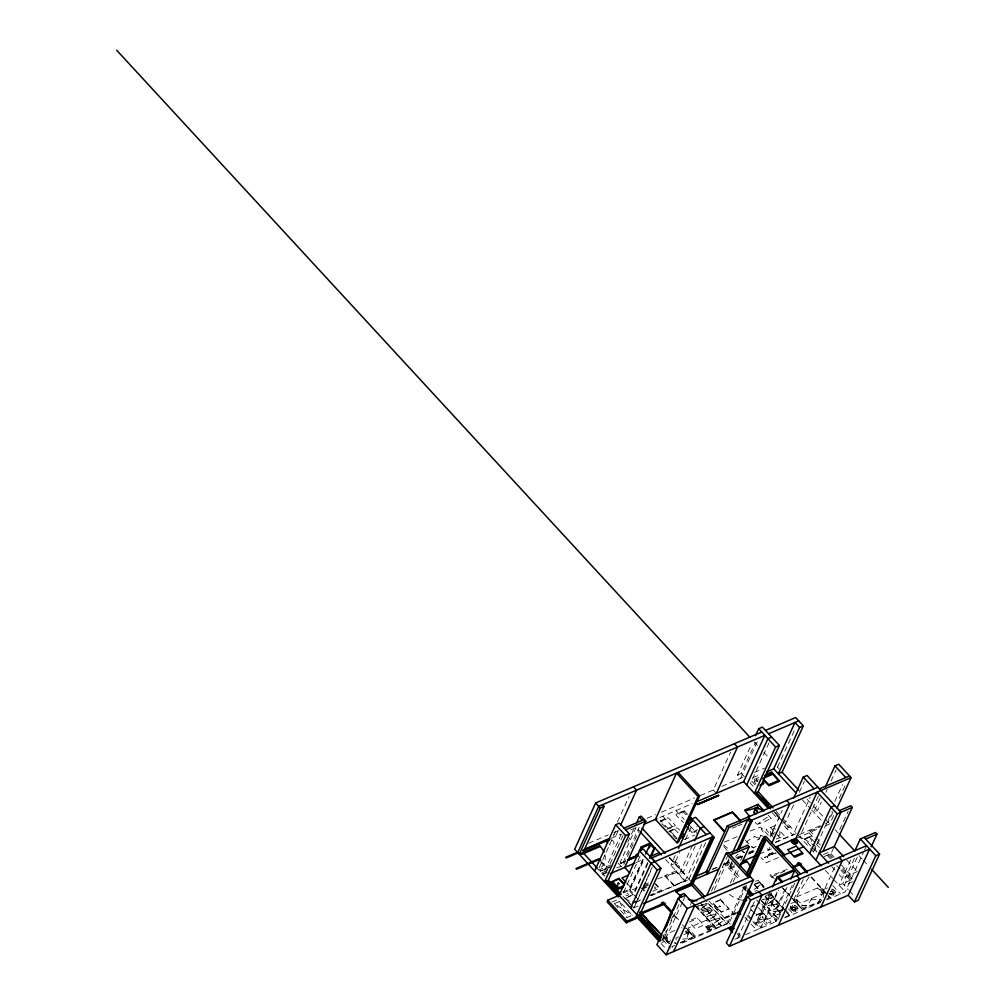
<?xml version="1.0" encoding="UTF-8"?>
<svg xmlns="http://www.w3.org/2000/svg" width="1005" height="1005" viewBox="0 0 1005 1005"><rect width="100%" height="100%" fill="white"/><g stroke="black" fill="none" stroke-linecap="round" stroke-linejoin="round"><path stroke-width="0.75" stroke-dasharray="5 3.75" d="M767.908 855.582L768.85 855.519M756.288 779.39L756.991 779.478L756.288 779.227M763.021 917.251L762.242 916.899M767.644 856.436L767.72 857.617L767.933 856.31M762.192 917.1L762.757 917.364M720.057 906.158C718.211 906.158 721.163 907.44 719.58 905.894M620.851 863.207L625.123 861.335M753.574 847.969L756.036 846.311M762.066 916.975L763.034 917.125M747.004 842.793L747.444 840.934L754.491 836.587M705.698 926.912L709.455 928.055M706.477 927.163L705.673 926.861M664.242 934.06L663.35 937.037L669.054 943.268M754.19 781.463L758.8 779.679M617.535 821.889L629.004 796.638M599.03 867.981L616.869 828.723M618.05 830.846L615.5 836.462L613.452 834.225M607.221 872.604L602.987 874.413L621.479 833.748M623.012 835.419L604.533 876.084L598.39 869.388M627.811 842.19L633.552 829.565M636.077 827.354L620.135 862.416L623.201 865.757M616.731 867.529L621.316 866.574L639.167 827.303M623.841 864.363L639.155 830.708M640.059 856.084L622.183 895.342L620.952 893.998M622.773 892.051L629.256 889.274L643.301 858.433M623.653 892.842L629.067 890.518L643.125 859.677M630.022 890.116L644.067 859.275M647.609 862.466L632.911 894.701L629.067 890.518M647.911 863.458L633.854 894.299L624.783 898.181M631.215 905.203L633.703 907.904L652.232 867.252M633.979 907.779L651.868 868.534M675.272 855.381L670.787 865.192L674.518 863.597L679.631 852.391M685.397 839.765L691.792 825.746M700.309 795.545L713.286 790.005L730.585 752.117M692.684 844.954L679.242 874.4L682.96 872.805L695.184 846.147M685.159 880.845L701.817 844.388M705.585 842.78L688.928 879.224L650.75 895.581M661.943 940.253L666.428 930.454M670.913 920.643L673.953 913.407M757.255 741.853L740.572 778.335L737.507 775.006L751.614 744.127M661.642 940.303L662.898 939.763L679.556 903.332M682.382 902.201L664.443 941.434L661.918 942.514M683.023 900.807L685.586 895.204M737.507 775.006L741.263 773.385L755.383 742.519M690.46 904.714L691.754 901.912M769.101 742.708L750.471 783.398L754.315 787.556M711.452 891.159L727.507 856.122M714.279 890.028L729.693 856.398M728.801 859.112L726.879 863.32L740.61 878.257M729.102 860.192L726.527 865.795L738.725 879.061M729.705 862.19L728.411 864.991L722.495 867.529M732.055 861.298L728.839 868.307L735.296 865.544M731.879 862.453L729.957 866.662L734.24 864.828M730.723 867.491L732.645 863.295M777.506 767.192L794.867 729.303M730.334 883.068L737.394 867.654M740.61 860.644L744.466 852.227M733.148 881.938L738.298 870.732M743.976 887.402L727.256 923.834L704.945 899.538M746.514 885.191L729.14 923.03L679.091 944.499M770.018 836.951L782.242 810.306M769.88 847.303L768.586 850.104L765.509 846.763M793.535 804.93L785.81 821.763L782.041 823.371L792.819 835.067L810.218 797.204M799.339 792.304L804.49 781.086M737.683 938.054L755.069 900.229M770.534 891.083L755.71 923.306L772.694 916.02L786.237 886.598M769.541 894.877L756.665 922.904L761.275 927.929L778.687 890.103M771.601 892.917L757.431 923.746L773.461 916.862L787.003 887.44M818.359 796.136L799.653 836.801L803.096 838.647L812.141 836.097L802.731 840.142M777.091 891.912L760.333 928.331L747.431 914.349M820.155 798.133L813.698 812.153L817.454 810.545L821.336 802.128M825.846 792.304L827.14 789.503M831.009 781.086L836.173 769.868M775.433 921.861L792.845 884.036M777.958 919.65L794.729 883.219M834.803 801.4L842.554 784.578M813.51 851.838L832.228 811.173M832.756 812.404L828.233 822.228L824.464 823.836M839.213 798.385L846.311 782.958M825.532 825.708L829.766 823.899L834.288 814.075M839.765 829.577L848.17 811.349M833.71 847.705L830.959 853.672L822.492 857.303M817.856 903.646L834.665 867.215M850.695 859.916L838.999 885.229L852.818 879.3L841.26 866.75M854.464 858.295L842.768 883.609L848.27 889.588M857.265 857.252L844.313 885.279L854.2 881.033M826.474 899.94L845.167 891.912L863.948 851.285M864.589 849.878L866.536 845.682M793.623 899.839L803.498 879.074M754.403 780.043L755.082 780.345M676.239 839.1L669.619 831.524M643.049 887.93L643.213 887.98A1.533 1.068 20.1 0 0 643.715 887.892L644.959 887.39L643.891 888.081A1.533 1.068 20.1 0 1 643.376 888.169L643.225 887.654M697.256 829.728A48.265 33.655 20.2 0 0 693.915 831.512L694.028 831.851A1.784 1.244 20.1 0 1 694.342 832.127M790.558 896.51L802.367 909.349L796.061 902.716A14.673 10.226 20.3 0 1 794.076 900.367L810.193 875.091M757.506 781.513L756.589 781.149L757.531 781.224M654.557 887.792L654.506 887.114M793.02 907.578L794.905 905.518M830.708 891.41L832.592 889.337M793.51 910.97L794.842 909.588M831.21 894.789L832.542 893.407M760.823 835.457L758.989 839.25L755.999 839.627M602.987 874.413L606.518 871.825M714.228 906.611L715.924 906.824M765.282 896.435L768.586 894.061M709.04 928.092L711.54 926.346M687.546 814.176L684.204 810.947L686.83 814.553M768.285 815.281L771.338 818.56A3.555 2.475 20.2 0 1 767.054 817.404L758.373 823.371L759.34 823.711L771.237 818.623M668.74 831.499L675.121 828.057A1.784 1.244 20.1 0 0 675.461 828.359M697.018 830.808L694.468 832.203M666.704 829.339L674.016 826.851A1.784 1.244 20.1 0 1 673.752 826.462L673.4 826.336A48.253 33.655 20.1 0 0 667.119 828.673L659.569 821.449L665.9 818.02A1.784 1.244 20.1 0 0 666.265 818.346L666.566 818.183M666.943 817.982L668.564 818.045L675.121 825.168M676.151 827.994L677.609 827.957L679.707 830.168M693.35 832.228L691.729 832.153M714.304 906.686L715.007 906.686M684.229 811.387L684.016 811.487A48.165 33.567 20 0 1 677.684 813.849M772.518 877.177L772.43 877.566A2.663 1.859 20.2 0 1 770.194 875.619A1.52 1.055 20.2 0 1 771.312 874.451A3.48 2.425 20.2 0 1 772.719 874.727A1.344 0.942 20.2 0 0 774.214 874.564A5.929 4.133 20.2 0 1 776.714 873.546L788.711 868.722M715.321 906.447L714.542 906.95M759.34 823.711L757.079 824.276L754.516 821.763M732.444 828.208L736.489 826.487M737.833 825.909L741.866 824.175M724.542 842.052L738.009 836.286M750.107 831.11L760.421 827.027L769.579 836.575L770.521 836.173M779.428 818.384L776.777 815.507L782.279 821.487M775.043 825.67L765.998 829.54L774.302 838.559M636.906 887.867L632.748 889.651L626.881 883.257M643.853 884.89L649.406 882.503M657.747 878.935L664.694 875.971M643.238 886.31L648.527 884.048M648.765 884.978L642.233 887.779L644.858 890.631M611.831 902.101L619.934 898.633M643.1 888.709L647.019 887.026M770.609 834.552L776.262 832.127M786.664 828.384L790.433 826.776M630.399 904.299L625.298 898.319L633.803 894.676L636.492 897.603M614.281 903.633L619.532 901.372L632.271 915.279L627.019 917.527L614.281 903.633L632.271 915.279M753.009 847.328L751.351 846.725A29.032 20.226 20.2 0 0 753.662 847.554L753.951 847.969M652.722 891.272L659.255 888.47L654.858 883.671M776.363 839.075L784.264 835.695L779.654 830.683M735.987 857.805L743.147 854.753M748.863 852.303L754.579 849.841M649.594 895.254L661.491 890.154L655.737 883.872M737.532 858.119L743.11 855.72M748.7 853.333L755.672 850.343M632.107 903.57L640.713 899.877M711.967 869.363L717.721 866.888M723.474 864.426L729.241 861.951M737.871 858.257L742.192 856.398M749.391 853.32L755.157 850.858M775.307 842.215L792.581 834.816M635.813 902.327L639.695 900.668L637.748 898.545M651.114 895.769L687.269 880.28M712.872 869.312L717.193 867.466M724.115 864.501L730.585 861.725M736.891 859.024L742.62 856.574M748.336 854.124L755.496 851.059M775.571 842.454L796.576 833.459M799.528 834.514L820.306 825.62M810.181 831.122L822.04 826.047M633.703 907.904L638.213 905.97M759.541 853.986L771.463 848.873M795.897 838.409L819.012 828.497M734.605 866.888L730.472 868.659L729.781 867.905M810.771 846.009L804.389 839.087L809.628 836.838L814.942 842.617M775.684 852.994L764.215 857.592L775.119 852.83A8.844 6.156 20.2 0 0 767.569 856.059M778.36 857.567L765.936 862.893L761.124 857.68M755.358 881.435L758.185 880.217L764.227 886.787M697.784 907.477L698.978 908.771L696.905 906.523M754.064 884.312L759.73 881.888M772.192 876.548L787.392 870.029M823.51 854.539L829.427 852.001L834.112 857.102M760.082 882.277L753.989 884.89L754.856 884.513M720.284 900.053L713.11 903.131L721.263 912L728.437 908.935M762.242 886.083L763.938 887.93L760.999 884.727M714.467 906.874L715.158 906.271M715.547 908.043L719.869 906.497L715.849 908.369M691.277 920.002L696.942 917.565L703.864 925.115L695.36 928.758L690.121 923.042M717.746 908.608L718.537 909.663M716.841 909.462L717.922 908.997M717.846 909.198L717.08 909.726M689.216 922.05L697.709 918.407M705.648 916.56L716.64 928.017M705.899 916.836L696.842 907.502M674.744 930.517L665.31 934.562A11.294 7.889 20.2 0 0 670.574 940.291M663.928 937.678L666.428 936.597M664.707 938.519L667.031 937.527M678.589 936.861L675.863 938.029A15.716 10.98 20.2 0 1 676.29 940.617M684.016 934.524L686.742 933.356A11.294 7.889 20.2 0 0 685.837 931.61M724.203 917.64L735.673 912.716M724.53 917.992L737.733 912.326M724.969 918.47L736.188 913.658M774.327 898.696L789.201 915.404M774.679 899.086L769.956 893.42M713.965 925.844L712.771 924.55M680.435 942.451L692.784 937.15A13.555 9.472 20.2 0 0 686.465 930.266M672.081 946.572L674.807 945.404M680.234 943.079L694.543 936.936M715.686 928.419L726.665 923.708L706.666 901.937M857.378 871.586L842.316 878.056L839.162 874.639M758.461 907.641L762.632 912.339L756.175 914.965L756.765 915.731L763.247 912.955M794.201 900.467L796.701 899.4M819.251 889.714L822.404 888.37M794.98 901.322L797.304 900.329M820.218 890.493L823.183 889.211M791.035 903.482L795.068 901.749L802.769 910.115M827.379 887.88L823.334 889.613L825.356 891.812M821.123 891.184L822.341 890.656A13.542 9.434 20.3 0 1 825.331 892.829M821.776 900.493L803.862 908.181A13.542 9.447 20.3 0 1 799.628 904.739L797.543 903.922A18.831 13.128 20.3 0 1 796.89 899.689M802.153 909.45L821.072 901.334M826.826 898.859L830.419 897.314L831.034 897.98M784.943 917.238L790.156 914.99M734.856 939.273L741.464 936.434L738.386 933.08M745.584 934.675L777.317 921.045L761.401 903.734M784.855 917.804L820.721 902.415M588.666 843.283L608.239 834.916M613.879 832.504L618.201 830.658M647.006 818.334L655.649 814.64M661.416 812.178L694.556 798.008M721.904 786.312L742.456 777.531M754.366 772.43L764.403 768.147M611.254 838.27L621.203 834.024M630.725 829.954L636.253 827.58L639.394 831.009M659.82 817.505L692.332 803.611M752.946 777.682L759.881 774.729M758.838 777.493L751.313 780.709L755.245 784.98M610.801 864.928L599.608 869.714L603.653 874.124M609.784 866.838L599.922 871.059L607.56 869.463M600.776 870.996L611.97 866.197M623.854 862.114L620.952 863.308M602.309 872.667L607.899 870.267M684.292 839.615L694.857 835.105M636.24 862.504L643.439 859.426M660.499 821.55L660.549 821.525A48.177 33.58 20 0 0 666.378 818.686M669.481 831.663L669.757 831.55A48.19 33.592 20 0 0 675.586 828.71M757.28 839.979L758.976 839.351M676.503 813.887L675.925 814.967L683.4 822.454M676.943 813.749L677.609 813.874M674.581 826.286L675.197 825.268M684.342 810.859L677.031 813.284A1.784 1.244 20.1 0 1 677.282 813.635M829.741 894.111L831.638 893.571M792.053 910.291L793.937 909.751M632.245 901.9L639.18 900.543L637.384 898.583M793.573 907.528L797.091 906.849M831.261 891.347L834.778 890.669M757.368 890.342L754.994 891.259M783.096 909.889L773.636 911.422L782.078 910.593M780.847 914.198L776.79 914.852L781.174 914.676M710.196 930.09L710.46 930.693L709.115 927.778M811.135 899.814L821.449 899.312M682.596 939.085L687.031 938.871A16.042 11.206 20.2 0 0 688.262 932.665L685.699 931.421M828.723 893.219L830.633 893.194M791.023 909.399L792.97 909.387M763.109 836.16L760.458 835.318M720.309 906.535L719.341 906.309L719.806 906.786M775.395 853.119L776.249 853.32M723.625 845.004L730.095 850.331M790.433 908.445L792.631 909.085M794.427 907.766L798.045 908.872M832.09 891.586L835.733 892.691M759.177 838.157L754.114 836.449M669.355 941.949L667.257 941.132A18.844 13.166 20.2 0 1 666.629 936.886M821.738 892.49L824.163 893.382M685.862 932.112L688.274 933.004M756.137 915.053L762.619 912.251L766.853 917.213L760.823 919.801L756.765 915.731M742.62 851.788L744.517 852.592L741.59 850.783M821.588 891.799L824.138 893.043M804.389 839.087L818.535 848.207M677.684 863.446L674.782 861.549L679.807 867.014M790.269 907.276L792.392 908.696M625.298 898.319L630.864 902.163M832.818 892.252L835.092 894.224M795.131 908.42L797.392 910.404M764.252 914.11L763.662 913.897A22.412 15.628 20.3 0 0 757.858 916.384L757.858 916.862M762.481 828.849L761.124 829.062L764.843 834.414M755.069 913.834L751.853 910.48A4.397 3.065 20.2 0 1 751.275 907.05A4.523 3.153 20.2 0 1 755.031 905.781M669.393 943.708L665.787 939.914A14.673 10.251 20.2 0 1 663.803 937.565A20.087 14.045 20.2 0 0 662.923 936.497M754.24 741.954L757.431 745.409M763.8 752.33L769.114 758.097M777.305 766.978L779.227 769.064M807.065 799.264L812.266 804.905M813.296 806.035L824.314 817.982M825.293 819.037L829.766 823.899M834.992 829.565L838.132 832.969M859.036 855.657L862.177 859.049M863.22 860.192L868.446 865.858M802.266 799.741L810.583 808.774M811.613 809.892L822.505 821.713M846.876 860.192L856.335 870.456M809.414 830.281L815.055 836.411M816.085 837.529L821.211 843.095M841.461 865.079L853.019 877.616M829.703 854.212L832.856 857.629M809.075 832.768L816.248 840.557M817.279 841.675L820.356 845.017M828.447 854.753L831.6 858.17M842.102 869.576L851.562 879.84M827.19 855.293L830.344 858.71M836.65 865.556L839.803 868.973M840.846 870.116L850.305 880.38M816.01 843.773L821.324 849.539M831.813 866.649L834.954 870.079M811.839 847.165L816.098 851.788M741.263 773.385L744.341 776.727M776.237 811.362L781.551 817.14M782.619 818.296L795.608 832.391M798.121 835.13L809.59 847.579M810.545 848.609L816.274 854.84M849.263 890.656L854.225 896.045M775.27 812.455L780.558 818.196M781.614 819.339L789.013 827.379M773.021 810.721L780.269 818.598M784.403 823.082L788.548 827.58M772.468 812.97L778.85 819.904M825.356 870.393L832.705 878.383M833.748 879.526L845.167 891.912M832.756 885.568L840.456 893.935M770.521 827.605L776.061 833.622M776.978 834.615L779.742 837.63M811.085 877.403L829.778 897.591M713.286 790.005L716.351 793.334M745.308 840.155L749.253 844.439M771.35 875.631L774.239 878.759M782.393 887.641L789.541 895.405M789.842 895.681L784.114 889.84A8.932 6.218 20.2 0 0 782.757 888.533M788.536 908.935L793.347 914.161M770.458 893.558L783.938 908.219M784.968 909.349L790.52 915.379M759.818 882.39L763.875 886.799M759.466 882.541L763.712 887.151M770.081 894.086L789.553 915.254M727.105 850.343L722.771 845.519M754.818 884.802L759.064 889.425M765.433 896.347L783.473 915.982M754.391 884.99L758.637 889.613M764.993 896.535L780.923 913.859M761.564 900.518L779.189 919.701M761.149 900.606L778.146 919.098M676.001 810.595L684.191 819.502M690.322 826.173L697.495 833.974M744.981 885.87L747.042 888.106M744.039 886.284L746.125 888.546M756.551 899.89L776.375 921.447M743.336 886.938L746.326 890.204M742.582 887.252L746.577 891.611M689.794 830.055L691.641 832.065M662.81 816.236L678.149 832.931M746.929 915.241L759.353 928.758M744.919 917.276L750.207 923.042M751.263 924.198L756.564 929.952M720.07 898.885L733.587 913.608M669.732 857.579L684.744 873.973L669.544 857.654M669.38 857.943L690.699 881.146M709.141 901.246L732.218 926.384M737.13 933.62L740.208 936.974M665.549 859.501L685.385 881.096M721.778 925.806L720.912 926.183M700.648 903.118L721.439 925.768M701.251 904.437L721 925.944M695.246 905.241L716.289 928.168M694.643 905.505L715.924 928.695M666.227 875.129L665.398 875.481M665.461 876.574L674.053 885.945M687.458 929.223L695.159 937.615M673.162 914.738L678.4 920.329M682.458 924.864L693.89 937.213M618.238 863.22L621.316 866.574M640.6 887.44L644.444 891.636M629.256 889.274L636.781 897.49M601.631 861.8L606.279 866.863M600.651 861.875L605.525 867.189M664.795 938.946L668.84 943.356M671.868 946.672L672.483 947.338M623.05 896.284L630.625 904.55M662.898 939.763L670.599 948.155M661.076 943.519L666.956 949.926M827.555 894.525L830.168 897.427M694.279 937.049L688.249 930.278A14.673 10.251 20.2 0 0 686.013 928.03M826.7 893.558L824.125 890.669A14.673 10.226 20.3 0 0 821.889 888.42A20.075 13.982 20.3 0 1 819.942 886.372L812.329 877.729A8.919 6.218 20.3 0 1 811.538 876.812M678.677 919.877L676.478 917.314A8.932 6.231 20.2 0 1 674.807 914.939L674.154 913.646M755.898 784.126L754.202 781.601M790.872 906.083L792.342 908.42M809.628 836.838L814.025 846.235M814.64 847.579L817.153 852.944M619.532 901.372L627.019 917.527M832.944 892.842L833.359 894.978M795.256 909.023L795.671 911.158M792.405 905.329L792.518 907.892M797.442 900.694L797.518 904.274M667.169 937.891L667.245 941.484M768.247 855.356A8.593 5.98 20.2 0 1 773.9 852.931M611.781 840.23A3.593 2.513 20.1 0 1 613.791 843.924A3.593 2.513 20.1 0 1 609.294 844.627M604.859 854.715A24.547 17.148 20 0 1 597.749 869.677M741.703 900.078A19.66 13.718 20.2 0 1 728.047 893.194M655.612 886.887A2.073 1.445 20.1 0 1 654.481 888.91M751.765 910.517A4.523 3.153 20.2 0 1 751.175 907A4.397 3.065 20.2 0 1 755.031 905.869M792.216 898.269A20.087 14.007 20.3 0 1 794.076 900.367M806.575 905.995A45.476 31.683 20.2 0 1 797.304 903.847M811.776 898.395A54.559 38.027 20.2 0 1 806.236 905.857A16.03 11.168 20.3 0 1 799.628 904.739M828.007 896.121A13.542 9.434 20.3 0 1 828.673 897.528M823.698 892.716A45.489 31.708 20.2 0 1 823.133 897.44M830.369 891.573A1.508 1.055 20.3 0 1 832.492 891.85A1.508 1.055 20.3 0 1 832.492 893.432A1.508 1.055 20.3 0 1 830.356 892.942M831.725 889.136A4.02 2.801 20.3 0 1 835.482 893.721A4.02 2.801 20.3 0 1 829.175 893.684M668.35 828.673A72.85 50.753 20.1 0 1 660.8 820.394M676.327 838.685A48.265 33.668 20.2 0 1 677.131 838.321A72.875 50.765 20.1 0 1 674.744 835.896M674.405 835.544A72.875 50.765 20.1 0 1 673.413 834.464M673.086 834.1A72.875 50.765 20.1 0 1 669.996 830.406M682.357 811.161A72.9 50.866 20.1 0 1 687.206 816.11M696.741 826.487A72.913 50.878 20.1 0 1 697.055 826.851M779.428 831.688A5.012 3.492 20.2 0 1 777.694 836.135M772.832 835.381A5.012 3.492 20.2 0 1 770.483 830.733A5.012 3.492 20.2 0 1 775.621 829.112M773.925 834.376A3.015 2.098 20.2 0 1 772.28 831.675A3.015 2.098 20.2 0 1 775.043 830.432M735.66 856.612A21.859 15.238 20.2 0 1 737.972 854.263M681.478 927.628A11.294 7.889 20.2 0 1 682.144 928.042M676.302 943.205A45.501 31.771 20.2 0 1 674.229 942.853M670.096 941.924A45.501 31.771 20.2 0 1 667.031 941.057M675.963 943.079A16.042 11.206 20.2 0 1 674.883 943.042M687.809 932.326A45.514 31.796 20.2 0 1 686.591 939.323M708.136 927.741C710.95 930.831 710.02 925.228 708.136 927.741M760.144 884.978L753.536 889.714L760.622 885.392L760.144 884.978M773.586 899.601L766.991 904.349L774.064 900.028L773.586 899.601M779.114 905.606L772.506 910.354L779.591 906.02L779.114 905.606M706.992 904.538L700.359 909.148L706.992 904.538M712.57 910.605L705.937 915.216L712.57 910.605M716.427 914.801L709.794 919.424L716.427 914.801M720.271 918.985L713.625 923.608L720.271 918.985M722.469 921.397L715.836 926.007L722.469 921.397M676.202 870.858L664.569 875.832L665.31 876.636L676.93 871.662L676.202 870.858M676.692 872.315L666.277 876.775L674.141 885.342L684.556 880.883L676.692 872.315M644.368 887.038L643.15 887.566L644.368 887.038M720.309 899.802L712.771 903.043L721.226 912.251L728.776 909.01L720.309 899.802M706.502 920.14L687.998 928.067L695.686 936.459L714.191 928.52L706.502 920.14M817.354 888.018L795.583 897.365A11.281 7.864 20.3 0 0 800.847 903.08L822.618 893.747A11.281 7.864 20.3 0 0 817.354 888.018M706.389 903.709L697.633 906.121L706.389 903.709M709.731 907.352L700.975 909.764L709.731 907.352M710.799 908.507L702.043 910.932L710.799 908.507M711.967 909.776L703.199 912.188L711.967 909.776M715.799 913.96L707.043 916.372L715.799 913.96M719.655 918.168L710.899 920.58L719.655 918.168M772.091 897.917L762.632 899.45L772.091 897.917M777.606 903.922L768.147 905.442L777.606 903.922M764.541 923.696A1.508 1.055 20.3 0 0 767.003 923.721A1.508 1.055 20.3 0 0 765.282 922.037A1.508 1.055 20.3 0 0 764.541 923.696M768.31 922.088A1.508 1.055 20.3 0 0 770.785 922.1A1.508 1.055 20.3 0 0 769.051 920.417A1.508 1.055 20.3 0 0 768.31 922.088M625.864 894.902A1.508 1.055 20.1 0 0 628.326 894.915A1.508 1.055 20.1 0 0 626.605 893.231A1.508 1.055 20.1 0 0 625.864 894.902M707.319 928.896A2.613 1.822 20.2 0 0 711.615 928.984A2.613 1.822 20.2 0 0 708.676 926.032A2.613 1.822 20.2 0 0 707.319 928.896M707.03 929.035A3.015 2.111 20.2 0 0 711.98 929.135A3.015 2.111 20.2 0 0 708.6 925.743A3.015 2.111 20.2 0 0 707.03 929.035M792.731 909.186A1.508 1.055 20.3 0 0 795.194 909.211A1.508 1.055 20.3 0 0 793.473 907.528A1.508 1.055 20.3 0 0 792.731 909.186M791.312 909.688A4.02 2.801 20.3 0 0 797.882 909.739A4.02 2.801 20.3 0 0 793.284 905.254A4.02 2.801 20.3 0 0 791.312 909.688"/><path stroke-width="1.5" d="M794.452 841.512L794.314 844.313M683.274 837.002L680.31 837.956M617.547 886.963L617.61 884.89L616.191 886.536L617.522 887.013M666.478 926.61L670.951 911.723M761.752 732.029L595.664 802.97L574.684 849.263L618.402 896.963M577.749 852.604L598.729 806.312L764.83 735.359L743.637 781.664L696.566 801.802M602.51 804.703L604.055 806.374L600.261 807.982L579.282 854.275L599.57 845.594L600.337 846.436A24.547 17.148 20 0 1 604.055 852.29M604.055 806.374L583.051 852.655L597.372 868.27M594.608 871.008L615.625 824.728L619.407 823.108L629.406 833.999L608.364 880.267L604.583 881.888L625.625 835.607L629.406 833.999M620.6 825.231L636.529 790.169L633.464 786.827M636.102 823.962L639.293 816.952L641.177 816.135L645.788 821.16L624.733 867.441L629.846 873.018M619.13 895.367L607.786 900.216L607.058 901.812L626.266 922.766L637.597 917.904L638.326 916.309L619.13 895.367L641.24 846.901L650.323 843.007M640.738 850.544L642.019 847.73L651.089 843.848L649.18 848.057M645.675 854.074L650.147 844.25L653.991 848.446L649.519 858.257M650.461 857.855L654.933 848.044L653.991 848.446M630.65 907.93L651.001 863.27L654.783 861.649M626.266 922.766L626.982 921.17L638.326 916.309M636.793 914.638L657.157 869.978L660.938 868.358L643.25 849.074L639.456 850.695L657.157 869.978M636.065 916.221L639.846 914.613L660.938 868.358M698.035 796.5L676.503 773.096L655.423 819.389L676.918 842.78L698.035 796.5L699.606 795.822L678.086 772.418M699.606 795.822L678.488 842.102L676.918 842.78M678.463 848.371L691.905 818.924L695.636 817.329L714.153 837.404L692.998 883.659L675.498 891.159L676.189 891.912A22.123 15.439 20.2 0 0 680.46 895.493M694.606 840.745L700.372 828.133L704.153 826.512M716.351 793.334L737.494 747.042L734.429 743.7M685.586 895.204L678.011 898.445L656.881 944.675L666.114 954.75L732.218 926.384L753.449 880.141L728.022 852.479L726.125 853.283L706.879 895.329M637.107 917.364L659.117 941.384L661.039 937.175M664.242 930.178L671.93 913.357M673.212 910.555L677.056 902.151M678.337 899.349L680.259 895.141L684.041 893.52L694.832 905.279L673.677 951.509M755.471 735.71L758.674 728.688L762.443 727.08L779.365 745.434L758.159 791.726L754.391 793.334L775.596 747.042L779.365 745.434M643.615 903.658L690.347 883.634L711.502 837.366L712.269 838.208L691.113 884.475M666.114 954.75L687.257 908.52L753.449 880.141M817.856 787.179L727.306 825.934L706.138 872.202L707.671 873.873L728.851 827.617L749.617 818.723M746.715 785.006L767.908 738.7L771.664 737.092M732.306 853.182L747.733 819.527L750.032 822.04L737.193 850.079M766.815 771.765L773.737 768.8L794.955 722.495L799.578 727.494L778.347 773.8L782.104 772.192L803.334 725.886L795.646 717.545L765.521 730.421M739.077 849.275L751.928 821.236L748.072 817.052M740.22 866.524L749.215 846.901L747.682 845.23L728.788 853.32M746.702 873.797L762.782 838.76L764.679 837.944M747.821 872.152L763.901 837.102L765.797 836.298L800.495 873.998M748.248 875.468L764.328 840.431L766.212 839.615L749.491 876.059M771.802 843.095L789.83 803.837L786.752 800.495M866.536 845.682L747.582 896.699L726.351 942.929L729.442 946.283L848.245 895.267L869.627 849.024L750.672 900.053L729.442 946.283M793.636 798.121L803.297 777.091L807.065 775.483L840.984 812.266L822.969 851.348M740.76 941.409L762.016 895.191L758.926 891.824M772.468 886.875L776.978 877.076L793.975 869.777M775.986 880.87L777.92 876.662L782.543 881.699M775.772 847.027L795.897 838.409L817.166 792.141L837.215 813.874L815.897 860.129M825.306 786.902L834.992 765.873L838.76 764.265L851.084 777.619L836.876 808.472M790.872 879.023L794.741 870.619L778.687 877.503M809.741 853.446L831.047 807.191L834.816 805.57M778.511 925.203L799.804 878.973L796.714 875.619M828.66 863.232L819.201 852.969L834.263 846.512L852.29 807.417L850.745 805.746L839.439 810.583M820.934 907L842.278 860.757L839.188 857.403M855.205 850.142L860.355 838.974L875.443 832.517L876.988 834.188L871.159 846.8M848.245 895.267L854.413 901.962L875.807 855.732L879.576 854.112L864.137 837.366M879.576 854.112L858.182 900.342L854.413 901.962M617.459 887.088L617.485 887.051A1.533 1.068 20.1 0 0 619.495 887.603M792.028 840.243L791.35 839.828L794.666 841.851M746.25 809.427L747.017 810.419L755.647 808.246M698.99 803.724L716.728 796.136M793.297 866.725L796.475 865.016A1.344 0.942 20.2 0 0 797.329 864.174A3.116 2.173 20.2 0 1 797.744 862.994A1.545 1.08 20.2 0 1 799.616 863.006A2.563 1.784 20.2 0 1 801.211 865.217L807.329 871.925M689.593 816.412L691.654 818.648L686.553 821.474M691.654 818.648L688.714 816.588M710.083 832.957L651.755 857.918L655.072 861.524L713.387 836.562M819.402 788.85L849.539 775.948M751.15 820.394L851.084 777.619M712.269 838.208L714.153 837.404M750.032 822.04L751.928 821.236M617.673 879.388L613.64 881.109A1.533 1.068 20.1 0 0 613.364 882.553M628.339 875.217L621.995 877.93L625.901 882.189M619.57 887.578L623.602 885.857A1.533 1.068 20.1 0 0 623.879 884.413L619.758 879.915A1.533 1.068 20.1 0 0 617.748 879.362M623.15 887.302L617.598 889.362L610.952 882.264M730.334 854.991L749.215 846.901M837.215 813.874L852.29 807.417M696.126 876.146L707.646 871.209M693.525 879.94L718.449 869.262M742.682 861.21L756.828 855.142M740.811 863.182L746.326 860.808L747.017 861.561A22.11 15.414 20.2 0 1 750.371 866.838M676.189 891.912L692.747 884.815L692.056 884.061M740.12 864.514L747.017 861.561M641.956 913.708L665.373 903.671M782.506 855.795L803.585 846.763M793.862 856.423L802.329 852.78M691.754 901.912L750.371 876.787M792.92 867.667L801.211 864.112M865.682 839.037L876.988 834.188M659.117 941.384L660.385 940.843M737.733 912.326L739.63 911.522M768.599 733.751L798.724 720.887M799.578 727.494L803.334 725.886M624.03 828.133L644.255 819.49M625.562 829.803L645.788 821.16M583.905 849.501L608.904 838.723M578.29 851.901L565.664 857.303L566.28 857.969L578.905 852.579M582.938 850.381L609.834 838.886M644.017 824.263L656.994 818.711M583.114 850.77L609.633 839.527M765.986 774.34L771.626 771.928L779.729 781.149L769.001 785.734L763.21 779.867M764.667 775.609L770.282 773.9L772.079 772.43M600.337 846.436L581.933 854.3L581.166 853.471M762.745 778.523L773.461 773.938M760.006 785.37L763.712 783.774L763.8 782.882M598.704 859.752L576.581 869.212L575.966 868.546L598.854 858.76L600.714 860.783M636.19 854.702L638.652 853.647M638.213 855.092L629.695 858.735L638.363 855.255M627.962 860.117L637.886 855.871M628.112 860.293L638.037 856.034M765.395 801.726L768.034 804.59L761.576 797.593M610.299 873.609L634.808 863.119M650.637 856.348L659.267 852.655M756.2 808.07L757.896 807.455A3.555 2.475 20.2 0 1 758.235 804.327M686.151 823.761L686.817 823.886A48.177 33.58 20.1 0 0 690.988 822.492M683.35 836.462L682.684 836.336A48.265 33.668 20.2 0 0 679.945 837.203M683.789 836.311L684.468 835.381L681.553 832.178M686.264 823.208L692.093 821.349M794.226 841.763L797.593 841.034M755.358 807.945L760.195 809.063L763.084 810.809M753.675 812.605L756.388 813.774M737.72 913.884L740.785 914.336M770.659 772.832L770.735 772.858M672.42 912.025L665.373 904.802A2.663 1.859 20.2 0 0 663.777 902.565A1.545 1.08 20.2 0 0 661.918 902.553A3.116 2.173 20.2 0 0 661.529 903.746M755.433 807.719L755.848 808.007A6.922 4.824 20.2 0 0 757.117 811.952M753.763 812.379L755.848 808.007L757.28 811.135M764.202 810.909L758.097 804.352L744.617 810.206L749.63 816.449M834.992 765.873L845.783 777.569M758.674 728.688L775.596 747.042M803.297 777.091L814.088 788.799M860.355 838.974L875.807 855.732M116.693 50.25L749.994 737.343M782.104 772.192L798.749 790.231M839.175 834.1L854.853 851.109M871.586 869.262L888.307 887.402M773.737 768.8L796.023 792.97M772.908 774.177L778.31 780.671L768.8 784.666L763.637 779.491M834.263 846.512L843.723 856.763M758.159 791.726L773.046 807.894M756.275 792.53L770.609 808.095M755.798 792.731L770.458 808.648M743.637 781.664L768.222 808.359M795.897 838.409L821.148 865.833M759.014 808.686L757.896 807.455M798.673 863.923L807.028 872.88M777.066 846.474L784.754 854.828M763.901 837.102L798.598 874.815M762.782 838.76L764.328 840.431M718.562 795.709L697.797 804.578M740.283 820.419L732.457 811.914L713.625 819.98L724.379 831.663M740.497 821.223L732.394 812.417L714.304 820.155L724.442 831.173M776.978 877.076L781.601 882.101M727.306 825.934L728.851 827.617M726.125 853.283L748.474 877.591M691.905 818.924L706.301 834.577M687.257 822.831L689.304 825.067M748.059 889.224L753.197 894.802M748.21 890.819L752.381 895.355M747.331 891.284L751.338 895.643M747.582 892.704L750.584 895.97M686.101 826.035L688.865 829.05M747.582 896.699L750.672 900.053M681.227 836.273L683.274 838.509M639.293 816.952L642.358 820.294M642.12 828.258L665.184 853.371M692.231 882.83L704.857 896.573M732.218 926.384L734.278 928.607M730.962 926.924L733.022 929.148M690.347 883.634L703.965 898.457M729.705 927.464L732.783 930.806M640.436 832.14L661.365 854.928M728.449 927.992L732.557 932.464M641.24 846.901L642.019 847.73M595.664 802.97L600.261 807.982M615.625 824.728L625.625 835.607M680.259 895.141L681.805 896.824M678.011 898.445L687.257 908.52M662.835 903.482L672.207 913.583M604.884 840.444L605.613 841.235M624.645 884.362L618.854 878.345L610.927 882.227M641.115 912.791L661.943 935.467M613.427 882.629L616.555 886.046M608.364 880.267L620.952 893.998M639.846 914.613L660.8 937.477M607.108 880.807L619.934 894.802M638.59 915.14L660.599 939.16M605.839 881.347L619.658 896.41M637.321 915.681L659.33 939.7M659.569 932.879L653.853 927.025A8.932 6.244 20.2 0 0 651.441 924.964A4.824 3.367 20.2 0 1 649.569 923.52L645.888 918.042L642.182 914.713M607.786 900.216L626.982 921.17M607.56 843.258A3.593 2.513 20.1 0 1 609.533 839.778M746.753 900.505A19.66 13.718 20.2 0 1 742.984 900.279M696.93 900.782A22.123 15.439 20.2 0 1 688.375 899.324M683.224 836.876A1.784 1.244 20.1 0 1 683.023 836.6M688.048 819.703A48.253 33.642 20.2 0 1 690.523 818.648M688.789 817.932A72.9 50.866 20.1 0 1 690.008 819.414M691.566 821.186A72.913 50.878 20.1 0 1 691.93 821.525M661.491 903.734A1.344 0.942 20.2 0 1 660.624 904.588L646.491 910.693A5.929 4.146 20.2 0 0 643.979 911.711A1.344 0.942 20.1 0 1 642.484 911.887A3.48 2.425 20.1 0 0 641.077 911.623A1.52 1.068 20.1 0 0 640.662 911.648M642.195 914.726A2.663 1.859 20.1 0 1 639.946 912.779A1.52 1.068 20.1 0 1 640.047 912.05M793.385 841.449C795.684 844.64 795.772 839.2 793.397 841.399M615.198 885.719L616.115 886.146L615.261 885.644M618.037 883.219L619.193 883.747L618.125 883.131M617.07 887.767L617.987 888.194L617.133 887.691M796.174 846.097L787.706 849.728L794.628 857.252L803.096 853.622L796.174 846.097M718.613 795.332L697.244 804.465L718.613 795.332M792.631 842.68A2.613 1.822 20.2 0 0 796.877 842.655A2.613 1.822 20.2 0 0 793.837 839.778A2.613 1.822 20.2 0 0 792.631 842.68M792.355 842.831A3.015 2.098 20.2 0 0 797.254 842.806A3.015 2.098 20.2 0 0 793.749 839.477A3.015 2.098 20.2 0 0 792.355 842.831"/></g></svg>
